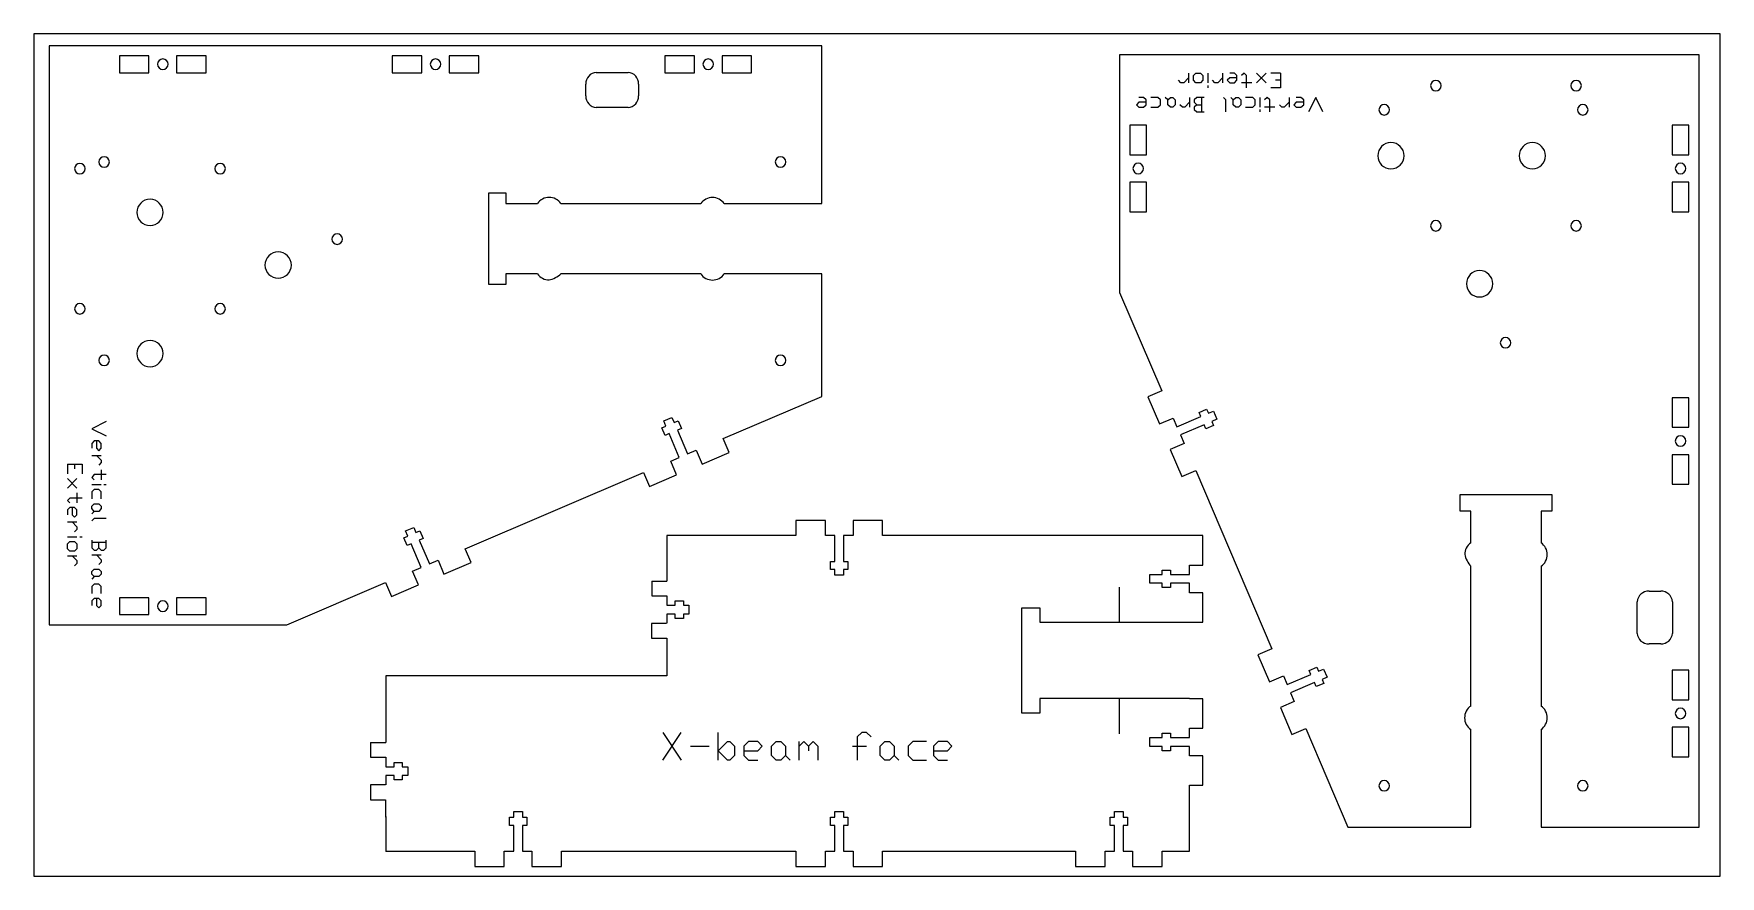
# Model space of a CAD drawing. Header units: inches. Extents: x -12 to 12, y -6 to 6.
import ezdxf

# ---------------------------------------------------------------- set-up
doc = ezdxf.new("R2010")
doc.units = ezdxf.units.IN
doc.layers.get('0').update_dxf_attribs({"linetype": 'CONTINUOUS', "lineweight": 25, "true_color": 0x000000})
doc.layers.add('CUT_SHEET_6b', color=7, linetype='CONTINUOUS', lineweight=0, true_color=0x000000)

# ---------------------------------------------------------------- blocks, each defined once
blk = doc.blocks.new('BORDER')
for p, q in [((24, 0), (0, 0)), ((0, 0), (0, -12)), ((24, -12), (24, 0)), ((0, -12), (24, -12))]:
    blk.add_line(p, q)
blk = doc.blocks.new('intblock')
at = {"layer": 'CUT_SHEET_6b', "color": 3, "lineweight": 15, "true_color": 0x00ff00}
for p, q in [((7.613, 8.246), (6.21, 7.647)), ((10.995, 8.246), (7.613, 8.246)), ((10.995, 0), (10.995, 8.246)), ((9.182, 8.102), (8.762, 8.102)), ((8.762, 8.102), (8.762, 7.862)), ((9.182, 7.862), (9.182, 8.102)), ((9.995, 8.102), (9.575, 8.102)), ((9.575, 8.102), (9.575, 7.862)), ((9.995, 7.862), (9.995, 8.102)), ((6.126, 7.845), (5.74, 7.68)), ((5.74, 7.68), (5.824, 7.483)), ((6.21, 7.647), (6.126, 7.845)), ((8.762, 7.862), (9.182, 7.862)), ((9.575, 7.862), (9.995, 7.862)), ((5.378, 7.526), (4.992, 7.361)), ((5.462, 7.328), (5.378, 7.526)), ((5.824, 7.483), (5.701, 7.43)), ((4.992, 7.361), (5.076, 7.164)), ((5.585, 7.381), (5.462, 7.328)), ((5.73, 7.042), (5.585, 7.381)), ((5.701, 7.43), (5.845, 7.092)), ((5.076, 7.164), (2.537, 6.08)), ((5.673, 7.018), (5.73, 7.042)), ((5.719, 6.909), (5.673, 7.018)), ((5.845, 7.092), (5.902, 7.116)), ((5.949, 7.008), (5.892, 6.983)), ((5.892, 6.983), (5.923, 6.911)), ((5.902, 7.116), (5.949, 7.008)), ((5.776, 6.934), (5.719, 6.909)), ((5.807, 6.861), (5.776, 6.934)), ((5.923, 6.911), (5.807, 6.861)), ((2.452, 6.278), (2.066, 6.113)), ((2.537, 6.08), (2.452, 6.278)), ((2.066, 6.113), (2.151, 5.915)), ((1.704, 5.958), (1.318, 5.794)), ((1.318, 5.794), (1.403, 5.596)), ((1.789, 5.761), (1.704, 5.958)), ((1.912, 5.813), (1.789, 5.761)), ((2.056, 5.475), (1.912, 5.813)), ((2.151, 5.915), (2.028, 5.863)), ((2.028, 5.863), (2.172, 5.524)), ((1.403, 5.596), (0, 4.998)), ((2.172, 5.524), (2.229, 5.549)), ((2.229, 5.549), (2.275, 5.44)), ((1.999, 5.451), (2.056, 5.475)), ((2.046, 5.342), (1.999, 5.451)), ((2.103, 5.366), (2.046, 5.342)), ((2.133, 5.294), (2.103, 5.366)), ((2.249, 5.343), (2.133, 5.294)), ((2.275, 5.44), (2.218, 5.416)), ((2.218, 5.416), (2.249, 5.343)), ((0, 4.998), (0, 3.248)), ((8.638, 3.746), (8.638, 3.746)), ((4.497, 3.248), (4.497, 3.401)), ((4.497, 3.401), (4.737, 3.401)), ((4.737, 3.401), (4.737, 2.096)), ((0, 3.248), (1.39, 3.248)), ((1.723, 3.248), (3.715, 3.249)), ((4.045, 3.249), (4.497, 3.248)), ((7.549, 3.124), (7.549, 3.124)), ((7.737, 2.937), (7.737, 2.937)), ((6.822, 2.754), (6.822, 2.754)), ((6.897, 2.68), (6.897, 2.68)), ((1.391, 2.249), (0, 2.249)), ((0, 2.249), (0, 0)), ((3.714, 2.249), (1.722, 2.249)), ((4.497, 2.249), (4.046, 2.249)), ((4.497, 2.096), (4.497, 2.249)), ((9.748, 2.373), (9.748, 2.373)), ((4.737, 2.096), (4.497, 2.096)), ((2.758, 0.88), (3.209, 0.88)), ((2.609, 0.547), (2.609, 0.713)), ((3.358, 0.713), (3.358, 0.547)), ((1.42, 0.384), (1, 0.384)), ((1, 0.384), (1, 0.144)), ((1.42, 0.144), (1.42, 0.384)), ((2.233, 0.384), (1.813, 0.384)), ((1.813, 0.384), (1.813, 0.144)), ((2.233, 0.144), (2.233, 0.384)), ((3.209, 0.38), (2.758, 0.38)), ((5.301, 0.384), (4.881, 0.384)), ((4.881, 0.384), (4.881, 0.144)), ((5.301, 0.144), (5.301, 0.384)), ((6.114, 0.384), (5.694, 0.384)), ((5.694, 0.384), (5.694, 0.144)), ((6.114, 0.144), (6.114, 0.384)), ((9.182, 0.384), (8.762, 0.384)), ((8.762, 0.384), (8.762, 0.144)), ((9.182, 0.144), (9.182, 0.384)), ((9.995, 0.384), (9.575, 0.384)), ((9.575, 0.384), (9.575, 0.144)), ((9.995, 0.144), (9.995, 0.384)), ((0, 0), (10.995, 0)), ((1, 0.144), (1.42, 0.144)), ((1.813, 0.144), (2.233, 0.144)), ((4.881, 0.144), (5.301, 0.144)), ((5.694, 0.144), (6.114, 0.144)), ((8.762, 0.144), (9.182, 0.144)), ((9.575, 0.144), (9.995, 0.144))]:
    blk.add_line(p, q, dxfattribs=at)
at = {"layer": 'CUT_SHEET_6b', "color": 7, "lineweight": 15, "true_color": 0x000000}
for p, q in [((10.287, 8.007), (10.253, 7.973)), ((10.253, 7.973), (10.253, 7.905)), ((10.321, 7.973), (10.287, 8.007)), ((10.321, 7.871), (10.321, 7.973)), ((10.389, 7.905), (10.389, 7.973)), ((10.253, 7.905), (10.287, 7.871)), ((10.253, 7.803), (10.253, 7.701)), ((10.253, 7.701), (10.287, 7.667)), ((10.287, 7.871), (10.355, 7.871)), ((10.355, 7.871), (10.389, 7.905)), ((10.355, 7.667), (10.389, 7.701)), ((10.389, 7.701), (10.389, 7.803)), ((10.253, 7.524), (10.287, 7.558)), ((10.253, 7.49), (10.253, 7.524)), ((10.287, 7.456), (10.253, 7.49)), ((10.287, 7.667), (10.355, 7.667)), ((10.287, 7.558), (10.355, 7.558)), ((10.355, 7.456), (10.287, 7.456)), ((10.355, 7.558), (10.389, 7.599)), ((10.355, 7.558), (10.389, 7.524)), ((10.389, 7.49), (10.355, 7.456)), ((10.389, 7.524), (10.389, 7.49)), ((10.253, 7.354), (10.287, 7.388)), ((10.253, 7.32), (10.253, 7.354)), ((10.321, 7.252), (10.253, 7.32)), ((10.389, 7.252), (10.253, 7.252)), ((10.6, 7.374), (10.634, 7.408)), ((10.6, 7.333), (10.6, 7.374)), ((10.668, 7.265), (10.6, 7.333)), ((10.736, 7.265), (10.6, 7.265)), ((10.219, 7.184), (10.185, 7.15)), ((10.185, 7.15), (10.185, 7.041)), ((10.185, 7.075), (10.389, 7.075)), ((10.253, 7.184), (10.219, 7.184)), ((10.287, 7.15), (10.253, 7.184)), ((10.321, 7.184), (10.287, 7.15)), ((10.287, 7.15), (10.287, 7.075)), ((10.355, 7.184), (10.321, 7.184)), ((10.389, 7.15), (10.355, 7.184)), ((10.389, 7.041), (10.389, 7.15)), ((10.559, 6.993), (10.525, 6.993)), ((10.6, 7.163), (10.634, 7.197)), ((10.6, 7.095), (10.6, 7.163)), ((10.634, 7.061), (10.6, 7.095)), ((10.736, 6.993), (10.6, 6.993)), ((10.634, 7.197), (10.702, 7.197)), ((10.702, 7.061), (10.634, 7.061)), ((10.702, 7.197), (10.736, 7.163)), ((10.736, 7.095), (10.702, 7.061)), ((10.736, 7.163), (10.736, 7.095)), ((10.185, 6.734), (10.355, 6.734)), ((10.355, 6.734), (10.389, 6.768)), ((10.6, 6.891), (10.634, 6.925)), ((10.6, 6.85), (10.6, 6.891)), ((10.668, 6.782), (10.6, 6.85)), ((10.736, 6.782), (10.6, 6.782)), ((10.253, 6.591), (10.287, 6.632)), ((10.253, 6.557), (10.253, 6.591)), ((10.287, 6.523), (10.253, 6.557)), ((10.287, 6.632), (10.355, 6.632)), ((10.355, 6.523), (10.287, 6.523)), ((10.355, 6.632), (10.389, 6.666)), ((10.355, 6.632), (10.389, 6.591)), ((10.389, 6.557), (10.355, 6.523)), ((10.389, 6.591), (10.389, 6.557)), ((10.634, 6.714), (10.6, 6.68)), ((10.6, 6.68), (10.6, 6.612)), ((10.6, 6.612), (10.634, 6.578)), ((10.6, 6.367), (10.6, 6.51)), ((10.668, 6.68), (10.634, 6.714)), ((10.634, 6.578), (10.702, 6.578)), ((10.668, 6.578), (10.668, 6.68)), ((10.702, 6.578), (10.736, 6.612)), ((10.736, 6.476), (10.702, 6.51)), ((10.736, 6.612), (10.736, 6.68)), ((10.219, 6.251), (10.185, 6.251)), ((10.253, 6.455), (10.253, 6.353)), ((10.253, 6.353), (10.287, 6.319)), ((10.389, 6.251), (10.253, 6.251)), ((10.287, 6.319), (10.355, 6.319)), ((10.355, 6.319), (10.389, 6.353)), ((10.389, 6.353), (10.389, 6.455)), ((10.525, 6.442), (10.702, 6.442)), ((10.6, 6.163), (10.736, 6.299)), ((10.736, 6.163), (10.6, 6.299)), ((10.702, 6.442), (10.736, 6.476)), ((10.185, 6.108), (10.355, 6.108)), ((10.253, 6.04), (10.253, 6.183)), ((10.389, 6.149), (10.355, 6.183)), ((10.355, 6.108), (10.389, 6.149)), ((10.525, 5.958), (10.525, 6.095)), ((10.634, 5.958), (10.634, 6.026)), ((10.736, 5.958), (10.736, 6.095)), ((10.253, 5.938), (10.287, 5.972)), ((10.253, 5.904), (10.253, 5.938)), ((10.321, 5.836), (10.253, 5.904)), ((10.389, 5.836), (10.253, 5.836)), ((10.287, 5.768), (10.253, 5.734)), ((10.321, 5.734), (10.287, 5.768)), ((10.736, 5.958), (10.525, 5.958)), ((10.389, 5.455), (10.185, 5.557)), ((10.253, 5.734), (10.253, 5.666)), ((10.253, 5.666), (10.287, 5.625)), ((10.287, 5.625), (10.355, 5.625)), ((10.321, 5.625), (10.321, 5.734)), ((10.355, 5.625), (10.389, 5.666)), ((10.389, 5.666), (10.389, 5.734)), ((10.185, 5.353), (10.389, 5.455))]:
    blk.add_line(p, q, dxfattribs=at)
at = {"layer": 'CUT_SHEET_6b', "color": 3, "lineweight": 15, "true_color": 0x00ff00}
for points, degree in [([(9.378, 8.057), (9.337, 8.057), (9.303, 8.024), (9.303, 7.982)], 3), ([(9.303, 7.982), (9.303, 7.941), (9.337, 7.907), (9.378, 7.907)], 3), ([(9.453, 7.982), (9.453, 8.024), (9.42, 8.057), (9.378, 8.057)], 3), ([(9.378, 7.907), (9.42, 7.907), (9.453, 7.941), (9.453, 7.982)], 3), ([(9.56, 4.573), (9.457, 4.573), (9.373, 4.489), (9.373, 4.385)], 3), ([(9.748, 4.385), (9.748, 4.489), (9.664, 4.573), (9.56, 4.573)], 3), ([(0.588, 4.556), (0.546, 4.556), (0.513, 4.523), (0.513, 4.481)], 3), ([(0.513, 4.481), (0.513, 4.44), (0.546, 4.406), (0.588, 4.406)], 3), ([(0.662, 4.481), (0.662, 4.523), (0.629, 4.556), (0.588, 4.556)], 3), ([(0.588, 4.406), (0.629, 4.406), (0.662, 4.44), (0.662, 4.481)], 3), ([(9.373, 4.385), (9.373, 4.282), (9.457, 4.198), (9.56, 4.198)], 3), ([(9.56, 4.198), (9.664, 4.198), (9.748, 4.282), (9.748, 4.385)], 3), ([(10.214, 4.556), (10.173, 4.556), (10.139, 4.523), (10.139, 4.481)], 3), ([(10.139, 4.481), (10.139, 4.44), (10.173, 4.406), (10.214, 4.406)], 3), ([(10.288, 4.481), (10.289, 4.523), (10.255, 4.556), (10.214, 4.556)], 3), ([(10.214, 4.406), (10.255, 4.406), (10.289, 4.44), (10.288, 4.481)], 3), ([(8.563, 3.821), (8.521, 3.821), (8.488, 3.787), (8.488, 3.746)], 3), ([(8.488, 3.746), (8.488, 3.705), (8.521, 3.671), (8.563, 3.671)], 3), ([(8.638, 3.746), (8.638, 3.787), (8.604, 3.821), (8.563, 3.821)], 3), ([(8.563, 3.671), (8.604, 3.671), (8.638, 3.705), (8.638, 3.746)], 3), ([(10.558, 3.821), (10.517, 3.821), (10.483, 3.787), (10.483, 3.746)], 3), ([(10.483, 3.746), (10.483, 3.705), (10.517, 3.671), (10.558, 3.671)], 3), ([(10.633, 3.746), (10.633, 3.787), (10.599, 3.821), (10.558, 3.821)], 3), ([(10.558, 3.671), (10.599, 3.671), (10.633, 3.705), (10.633, 3.746)], 3), ([(10.558, 3.671), (10.558, 3.671), (10.558, 3.671)], 2), ([(1.556, 3.337), (1.496, 3.34), (1.421, 3.301), (1.39, 3.248)], 3), ([(1.723, 3.248), (1.692, 3.301), (1.617, 3.34), (1.556, 3.337)], 3), ([(3.88, 3.336), (3.829, 3.327), (3.752, 3.286), (3.715, 3.249)], 3), ([(4.045, 3.249), (4.014, 3.3), (3.94, 3.339), (3.88, 3.336)], 3), ([(7.737, 3.311), (7.633, 3.311), (7.549, 3.228), (7.549, 3.124)], 3), ([(7.549, 3.124), (7.549, 3.021), (7.633, 2.937), (7.737, 2.937)], 3), ([(7.924, 3.124), (7.924, 3.228), (7.84, 3.311), (7.737, 3.311)], 3), ([(7.737, 2.937), (7.84, 2.937), (7.924, 3.021), (7.924, 3.124)], 3), ([(6.897, 2.829), (6.856, 2.829), (6.822, 2.796), (6.822, 2.754)], 3), ([(6.822, 2.754), (6.822, 2.713), (6.856, 2.68), (6.897, 2.68)], 3), ([(6.972, 2.754), (6.972, 2.796), (6.938, 2.829), (6.897, 2.829)], 3), ([(6.897, 2.68), (6.938, 2.68), (6.972, 2.713), (6.972, 2.754)], 3), ([(9.56, 2.561), (9.457, 2.561), (9.373, 2.477), (9.373, 2.373)], 3), ([(9.748, 2.373), (9.748, 2.477), (9.664, 2.561), (9.56, 2.561)], 3), ([(1.391, 2.249), (1.422, 2.197), (1.496, 2.158), (1.556, 2.161)], 3), ([(1.556, 2.161), (1.617, 2.158), (1.691, 2.197), (1.722, 2.249)], 3), ([(3.714, 2.249), (3.745, 2.197), (3.819, 2.157), (3.88, 2.16)], 3), ([(3.88, 2.16), (3.941, 2.157), (4.015, 2.197), (4.046, 2.249)], 3), ([(9.373, 2.373), (9.373, 2.27), (9.457, 2.186), (9.56, 2.186)], 3), ([(9.56, 2.186), (9.664, 2.186), (9.748, 2.27), (9.748, 2.373)], 3), ([(0.588, 1.731), (0.546, 1.731), (0.513, 1.697), (0.513, 1.656)], 3), ([(0.662, 1.656), (0.662, 1.697), (0.629, 1.731), (0.588, 1.731)], 3), ([(8.563, 1.826), (8.521, 1.826), (8.488, 1.792), (8.488, 1.751)], 3), ([(8.488, 1.751), (8.488, 1.709), (8.521, 1.676), (8.563, 1.676)], 3), ([(8.638, 1.751), (8.638, 1.792), (8.604, 1.826), (8.563, 1.826)], 3), ([(8.563, 1.826), (8.563, 1.826), (8.563, 1.826), (8.563, 1.826)], 3), ([(8.563, 1.676), (8.604, 1.676), (8.638, 1.709), (8.638, 1.751)], 3), ([(8.638, 1.751), (8.638, 1.751), (8.638, 1.751), (8.638, 1.751)], 3), ([(10.214, 1.731), (10.173, 1.731), (10.139, 1.697), (10.139, 1.656)], 3), ([(10.288, 1.656), (10.289, 1.697), (10.255, 1.731), (10.214, 1.731)], 3), ([(10.558, 1.826), (10.517, 1.826), (10.483, 1.792), (10.483, 1.751)], 3), ([(10.483, 1.751), (10.483, 1.709), (10.517, 1.676), (10.558, 1.676)], 3), ([(10.633, 1.751), (10.633, 1.792), (10.599, 1.826), (10.558, 1.826)], 3), ([(10.558, 1.676), (10.599, 1.676), (10.633, 1.709), (10.633, 1.751)], 3), ([(0.513, 1.656), (0.513, 1.614), (0.546, 1.581), (0.588, 1.581)], 3), ([(0.588, 1.581), (0.629, 1.581), (0.662, 1.614), (0.662, 1.656)], 3), ([(10.139, 1.656), (10.139, 1.614), (10.173, 1.581), (10.214, 1.581)], 3), ([(10.214, 1.581), (10.255, 1.581), (10.289, 1.614), (10.288, 1.656)], 3), ([(2.758, 0.88), (2.671, 0.875), (2.604, 0.801), (2.609, 0.713)], 3), ([(3.358, 0.713), (3.363, 0.801), (3.296, 0.875), (3.209, 0.88)], 3), ([(2.609, 0.547), (2.604, 0.46), (2.671, 0.385), (2.758, 0.38)], 3), ([(3.209, 0.38), (3.296, 0.385), (3.363, 0.46), (3.358, 0.547)], 3), ([(1.617, 0.339), (1.575, 0.339), (1.542, 0.305), (1.542, 0.264)], 3), ([(1.542, 0.264), (1.542, 0.222), (1.575, 0.189), (1.617, 0.189)], 3), ([(1.692, 0.264), (1.692, 0.305), (1.658, 0.339), (1.617, 0.339)], 3), ([(1.617, 0.189), (1.658, 0.189), (1.692, 0.222), (1.692, 0.264)], 3), ([(5.497, 0.339), (5.456, 0.339), (5.423, 0.305), (5.423, 0.264)], 3), ([(5.423, 0.264), (5.423, 0.222), (5.456, 0.189), (5.497, 0.189)], 3), ([(5.572, 0.264), (5.572, 0.305), (5.539, 0.339), (5.497, 0.339)], 3), ([(5.497, 0.189), (5.539, 0.189), (5.572, 0.222), (5.572, 0.264)], 3), ([(9.378, 0.339), (9.337, 0.339), (9.303, 0.305), (9.303, 0.264)], 3), ([(9.303, 0.264), (9.303, 0.222), (9.337, 0.189), (9.378, 0.189)], 3), ([(9.453, 0.264), (9.453, 0.305), (9.42, 0.339), (9.378, 0.339)], 3), ([(9.378, 0.189), (9.42, 0.189), (9.453, 0.222), (9.453, 0.264)], 3)]:
    blk.add_open_spline(points, degree=degree, dxfattribs=at)
blk = doc.blocks.new('foobar4')
at = {"layer": 'CUT_SHEET_6b', "color": 3, "lineweight": 15, "true_color": 0x00ff00}
for p, q in [((-5.181, 4.712), (-5.6, 4.712)), ((-5.6, 4.712), (-5.6, 4.497)), ((-5.181, 4.497), (-5.181, 4.712)), ((-4.367, 4.712), (-4.787, 4.712)), ((-4.787, 4.712), (-4.787, 4.497)), ((-4.367, 4.497), (-4.367, 4.712)), ((-7.436, 4.497), (-7.437, 3.848)), ((-5.6, 4.497), (-7.436, 4.497)), ((-5.047, 4.497), (-5.181, 4.497)), ((-5.047, 4.129), (-5.047, 4.497)), ((-4.787, 4.497), (-4.921, 4.497)), ((-4.921, 4.497), (-4.921, 4.129)), ((0.193, 4.497), (-4.367, 4.497)), ((0.193, 4.077), (0.193, 4.497)), ((-5.109, 4.011), (-5.109, 4.129)), ((-5.109, 4.129), (-5.047, 4.129)), ((-4.921, 4.129), (-4.859, 4.129)), ((-4.859, 4.129), (-4.859, 4.011)), ((-7.652, 3.849), (-7.652, 3.639)), ((-7.652, 3.849), (-7.437, 3.848)), ((-5.047, 4.011), (-5.109, 4.011)), ((-5.047, 3.932), (-5.047, 4.011)), ((-4.921, 3.932), (-5.047, 3.932)), ((-4.859, 4.011), (-4.921, 4.011)), ((-4.921, 4.011), (-4.921, 3.932)), ((-0.565, 3.817), (-0.565, 3.943)), ((-0.565, 3.943), (-0.386, 3.943)), ((-0.386, 3.943), (-0.386, 4.005)), ((-0.386, 4.005), (-0.268, 4.005)), ((-0.268, 4.005), (-0.268, 3.943)), ((-0.268, 3.943), (0, 3.943)), ((0, 3.943), (0, 4.077)), ((0, 4.077), (0.193, 4.077)), ((-7.652, 3.639), (-7.437, 3.639)), ((-7.437, 3.639), (-7.436, 3.504)), ((-0.386, 3.817), (-0.565, 3.817)), ((-0.386, 3.755), (-0.386, 3.817)), ((-0.268, 3.755), (-0.386, 3.755)), ((0, 3.817), (-0.268, 3.817)), ((-0.268, 3.817), (-0.268, 3.755)), ((0, 3.683), (0, 3.817)), ((0.193, 3.683), (0, 3.683)), ((0.193, 3.264), (0.193, 3.683)), ((-7.437, 3.504), (-7.319, 3.504)), ((-7.319, 3.378), (-7.437, 3.378)), ((-7.436, 3.378), (-7.436, 3.247)), ((-7.319, 3.504), (-7.319, 3.566)), ((-7.319, 3.566), (-7.201, 3.566)), ((-7.319, 3.316), (-7.319, 3.378)), ((-7.201, 3.566), (-7.201, 3.504)), ((-7.201, 3.504), (-7.122, 3.504)), ((-7.122, 3.378), (-7.201, 3.378)), ((-7.201, 3.378), (-7.201, 3.316)), ((-7.122, 3.504), (-7.122, 3.378)), ((-2.384, 1.969), (-2.384, 3.468)), ((-2.384, 3.468), (-2.379, 3.468)), ((-2.379, 3.468), (-2.369, 3.468)), ((-2.369, 3.468), (-2.129, 3.468)), ((-2.129, 3.468), (-2.129, 3.263)), ((-7.656, 3.245), (-7.656, 3.035)), ((-7.441, 3.245), (-7.656, 3.245)), ((-7.201, 3.316), (-7.319, 3.316)), ((-2.129, 3.263), (0, 3.263)), ((0, 3.263), (0, 3.264)), ((0, 3.264), (0.193, 3.264)), ((-7.656, 3.035), (-7.438, 3.035)), ((-7.436, 3.035), (-7.436, 2.497)), ((-11.436, 2.497), (-11.437, 1.548)), ((-7.436, 2.497), (-11.436, 2.497)), ((0, 2.174), (-2.129, 2.174)), ((-2.129, 2.174), (-2.129, 1.969)), ((0, 2.173), (0, 2.174)), ((0.193, 2.173), (0, 2.173)), ((0.193, 1.753), (0.193, 2.173)), ((-2.379, 1.969), (-2.384, 1.969)), ((-2.369, 1.969), (-2.379, 1.969)), ((-2.129, 1.969), (-2.369, 1.969)), ((-0.386, 1.619), (-0.386, 1.681)), ((-0.386, 1.681), (-0.268, 1.681)), ((-0.268, 1.681), (-0.268, 1.619)), ((0, 1.619), (0, 1.753)), ((0, 1.753), (0.193, 1.753)), ((-11.652, 1.549), (-11.652, 1.339)), ((-11.652, 1.549), (-11.437, 1.548)), ((-0.565, 1.494), (-0.565, 1.619)), ((-0.565, 1.619), (-0.386, 1.619)), ((-0.386, 1.494), (-0.565, 1.494)), ((-0.386, 1.432), (-0.386, 1.494)), ((-0.268, 1.619), (0, 1.619)), ((0, 1.494), (-0.268, 1.494)), ((-0.268, 1.494), (-0.268, 1.432)), ((0, 1.36), (0, 1.494)), ((-11.652, 1.339), (-11.437, 1.339)), ((-11.437, 1.339), (-11.437, 1.204)), ((-11.437, 1.339), (-11.437, 1.204)), ((-11.437, 1.204), (-11.319, 1.204)), ((-11.319, 1.204), (-11.319, 1.266)), ((-11.319, 1.266), (-11.201, 1.266)), ((-11.201, 1.266), (-11.201, 1.204)), ((-11.201, 1.204), (-11.122, 1.204)), ((-11.122, 1.204), (-11.122, 1.078)), ((-0.268, 1.432), (-0.386, 1.432)), ((0.193, 1.36), (0, 1.36)), ((0.193, 0.94), (0.193, 1.36)), ((-11.319, 1.078), (-11.437, 1.078)), ((-11.437, 1.078), (-11.437, 0.945)), ((-11.319, 1.016), (-11.319, 1.078)), ((-11.201, 1.016), (-11.319, 1.016)), ((-11.122, 1.078), (-11.201, 1.078)), ((-11.201, 1.078), (-11.201, 1.016)), ((-11.656, 0.945), (-11.656, 0.735)), ((-11.441, 0.945), (-11.656, 0.945)), ((-11.656, 0.735), (-11.438, 0.735)), ((-11.438, 0.735), (-11.438, 0.489)), ((0, 0), (0, 0.94)), ((0, 0.94), (0.193, 0.94)), ((-11.438, 0.489), (-11.438, 0.485)), ((-11.436, 0.497), (-11.436, 0)), ((-9.678, 0.368), (-9.678, 0.486)), ((-9.678, 0.486), (-9.616, 0.486)), ((-9.616, 0.486), (-9.616, 0.565)), ((-9.616, 0.565), (-9.49, 0.565)), ((-9.49, 0.565), (-9.49, 0.486)), ((-9.49, 0.486), (-9.428, 0.486)), ((-9.428, 0.486), (-9.428, 0.368)), ((-5.109, 0.368), (-5.109, 0.486)), ((-5.109, 0.486), (-5.047, 0.486)), ((-5.047, 0.486), (-5.047, 0.565)), ((-5.047, 0.565), (-4.921, 0.565)), ((-4.921, 0.565), (-4.921, 0.486)), ((-4.921, 0.486), (-4.859, 0.486)), ((-4.859, 0.486), (-4.859, 0.368)), ((-1.129, 0.368), (-1.129, 0.486)), ((-1.129, 0.486), (-1.067, 0.486)), ((-1.067, 0.486), (-1.067, 0.565)), ((-1.067, 0.565), (-0.941, 0.565)), ((-0.941, 0.565), (-0.941, 0.486)), ((-0.941, 0.486), (-0.879, 0.486)), ((-0.879, 0.486), (-0.879, 0.368)), ((-9.616, 0.368), (-9.678, 0.368)), ((-9.616, 0), (-9.616, 0.368)), ((-9.428, 0.368), (-9.49, 0.368)), ((-9.49, 0.368), (-9.49, 0)), ((-5.047, 0.368), (-5.109, 0.368)), ((-5.047, 0), (-5.047, 0.368)), ((-4.859, 0.368), (-4.921, 0.368)), ((-4.921, 0.368), (-4.921, 0)), ((-1.067, 0.368), (-1.129, 0.368)), ((-1.067, 0), (-1.067, 0.368)), ((-0.879, 0.368), (-0.941, 0.368)), ((-0.941, 0.368), (-0.941, 0)), ((-11.436, 0), (-10.169, 0)), ((-10.169, 0), (-10.169, -0.215)), ((-9.75, -0.215), (-9.75, 0)), ((-9.75, 0), (-9.616, 0)), ((-9.49, 0), (-9.356, 0)), ((-9.356, 0), (-9.356, -0.215)), ((-8.936, -0.215), (-8.936, 0)), ((-8.936, 0), (-5.6, 0)), ((-5.6, 0), (-5.6, -0.215)), ((-5.181, -0.215), (-5.181, 0)), ((-5.181, 0), (-5.047, 0)), ((-4.921, 0), (-4.787, 0)), ((-4.787, 0), (-4.787, -0.215)), ((-4.367, -0.215), (-4.367, 0)), ((-4.367, 0), (-1.621, 0)), ((-1.621, 0), (-1.621, -0.215)), ((-1.201, -0.215), (-1.201, 0)), ((-1.201, 0), (-1.067, 0)), ((-0.941, 0), (-0.808, 0)), ((-0.808, 0), (-0.808, -0.215)), ((-0.388, -0.215), (-0.388, 0)), ((-0.388, 0), (0, 0)), ((-11.436, 0), (-11.436, -0.003)), ((-10.169, -0.215), (-9.75, -0.215)), ((-9.356, -0.215), (-8.936, -0.215)), ((-5.6, -0.215), (-5.181, -0.215)), ((-4.787, -0.215), (-4.367, -0.215)), ((-1.621, -0.215), (-1.201, -0.215)), ((-0.808, -0.215), (-0.388, -0.215))]:
    blk.add_line(p, q, dxfattribs=at)
at = {"layer": 'CUT_SHEET_6b'}
for p, q in [((-7.437, 3.848), (-7.437, 3.848)), ((-7.437, 3.639), (-7.437, 3.639)), ((-7.436, 3.504), (-7.436, 3.504)), ((-7.436, 3.378), (-7.436, 3.378)), ((-7.441, 3.245), (-7.441, 3.245)), ((-7.436, 2.497), (-7.436, 2.497))]:
    blk.add_line(p, q, dxfattribs=at)
at = {"layer": 'CUT_SHEET_6b', "color": 7, "lineweight": 15, "true_color": 0x000000}
for p, q in [((-0.998, 3.763), (-0.998, 3.263)), ((-0.998, 2.174), (-0.998, 1.674)), ((-7.494, 1.694), (-7.231, 1.299)), ((-7.494, 1.299), (-7.231, 1.694)), ((-6.704, 1.299), (-6.704, 1.694)), ((-4.663, 1.694), (-4.728, 1.628)), ((-4.597, 1.694), (-4.663, 1.694)), ((-4.531, 1.628), (-4.597, 1.694)), ((-7.099, 1.497), (-6.836, 1.497)), ((-6.704, 1.431), (-6.572, 1.562)), ((-6.572, 1.562), (-6.54, 1.562)), ((-6.54, 1.562), (-6.474, 1.497)), ((-6.474, 1.497), (-6.474, 1.365)), ((-6.276, 1.562), (-6.342, 1.497)), ((-6.342, 1.497), (-6.342, 1.365)), ((-6.144, 1.562), (-6.276, 1.562)), ((-6.079, 1.497), (-6.144, 1.562)), ((-6.144, 1.431), (-6.079, 1.497)), ((-5.947, 1.497), (-5.881, 1.562)), ((-5.947, 1.365), (-5.947, 1.497)), ((-5.881, 1.562), (-5.815, 1.562)), ((-5.815, 1.562), (-5.749, 1.497)), ((-5.749, 1.497), (-5.749, 1.365)), ((-5.552, 1.497), (-5.486, 1.562)), ((-5.552, 1.299), (-5.552, 1.562)), ((-5.486, 1.562), (-5.42, 1.497)), ((-5.42, 1.497), (-5.354, 1.562)), ((-5.42, 1.497), (-5.42, 1.431)), ((-5.354, 1.562), (-5.288, 1.497)), ((-5.288, 1.497), (-5.288, 1.299)), ((-4.794, 1.497), (-4.597, 1.497)), ((-4.728, 1.628), (-4.728, 1.299)), ((-4.399, 1.497), (-4.333, 1.562)), ((-4.399, 1.365), (-4.399, 1.497)), ((-4.333, 1.562), (-4.268, 1.562)), ((-4.268, 1.562), (-4.202, 1.497)), ((-4.202, 1.497), (-4.202, 1.365)), ((-3.938, 1.562), (-4.004, 1.497)), ((-4.004, 1.497), (-4.004, 1.365)), ((-3.741, 1.562), (-3.938, 1.562)), ((-3.576, 1.562), (-3.642, 1.497)), ((-3.642, 1.497), (-3.642, 1.365)), ((-3.444, 1.562), (-3.576, 1.562)), ((-3.379, 1.497), (-3.444, 1.562)), ((-3.444, 1.431), (-3.379, 1.497)), ((-6.572, 1.299), (-6.704, 1.431)), ((-6.54, 1.299), (-6.572, 1.299)), ((-6.474, 1.365), (-6.54, 1.299)), ((-6.342, 1.431), (-6.144, 1.431)), ((-6.342, 1.365), (-6.276, 1.299)), ((-6.276, 1.299), (-6.144, 1.299)), ((-5.881, 1.299), (-5.947, 1.365)), ((-5.815, 1.299), (-5.881, 1.299)), ((-5.749, 1.365), (-5.815, 1.299)), ((-5.749, 1.365), (-5.683, 1.299)), ((-4.333, 1.299), (-4.399, 1.365)), ((-4.268, 1.299), (-4.333, 1.299)), ((-4.202, 1.365), (-4.268, 1.299)), ((-4.202, 1.365), (-4.136, 1.299)), ((-4.004, 1.365), (-3.938, 1.299)), ((-3.938, 1.299), (-3.741, 1.299)), ((-3.642, 1.431), (-3.444, 1.431)), ((-3.642, 1.365), (-3.576, 1.299)), ((-3.576, 1.299), (-3.444, 1.299))]:
    blk.add_line(p, q, dxfattribs=at)

msp = doc.modelspace()

# ---------------------------------------------------------------- block references
msp.add_blockref('BORDER', (-12, 6))
at = {"layer": 'CUT_SHEET_6b'}
for p, rotation in [((-0.785, 5.829), 180), ((11.699, -5.298), 90)]:
    msp.add_blockref('intblock', p, dxfattribs=dict(at, rotation=rotation))
msp.add_blockref('foobar4', (4.446, -5.644), dxfattribs=at)

doc.saveas('drawing.dxf')
